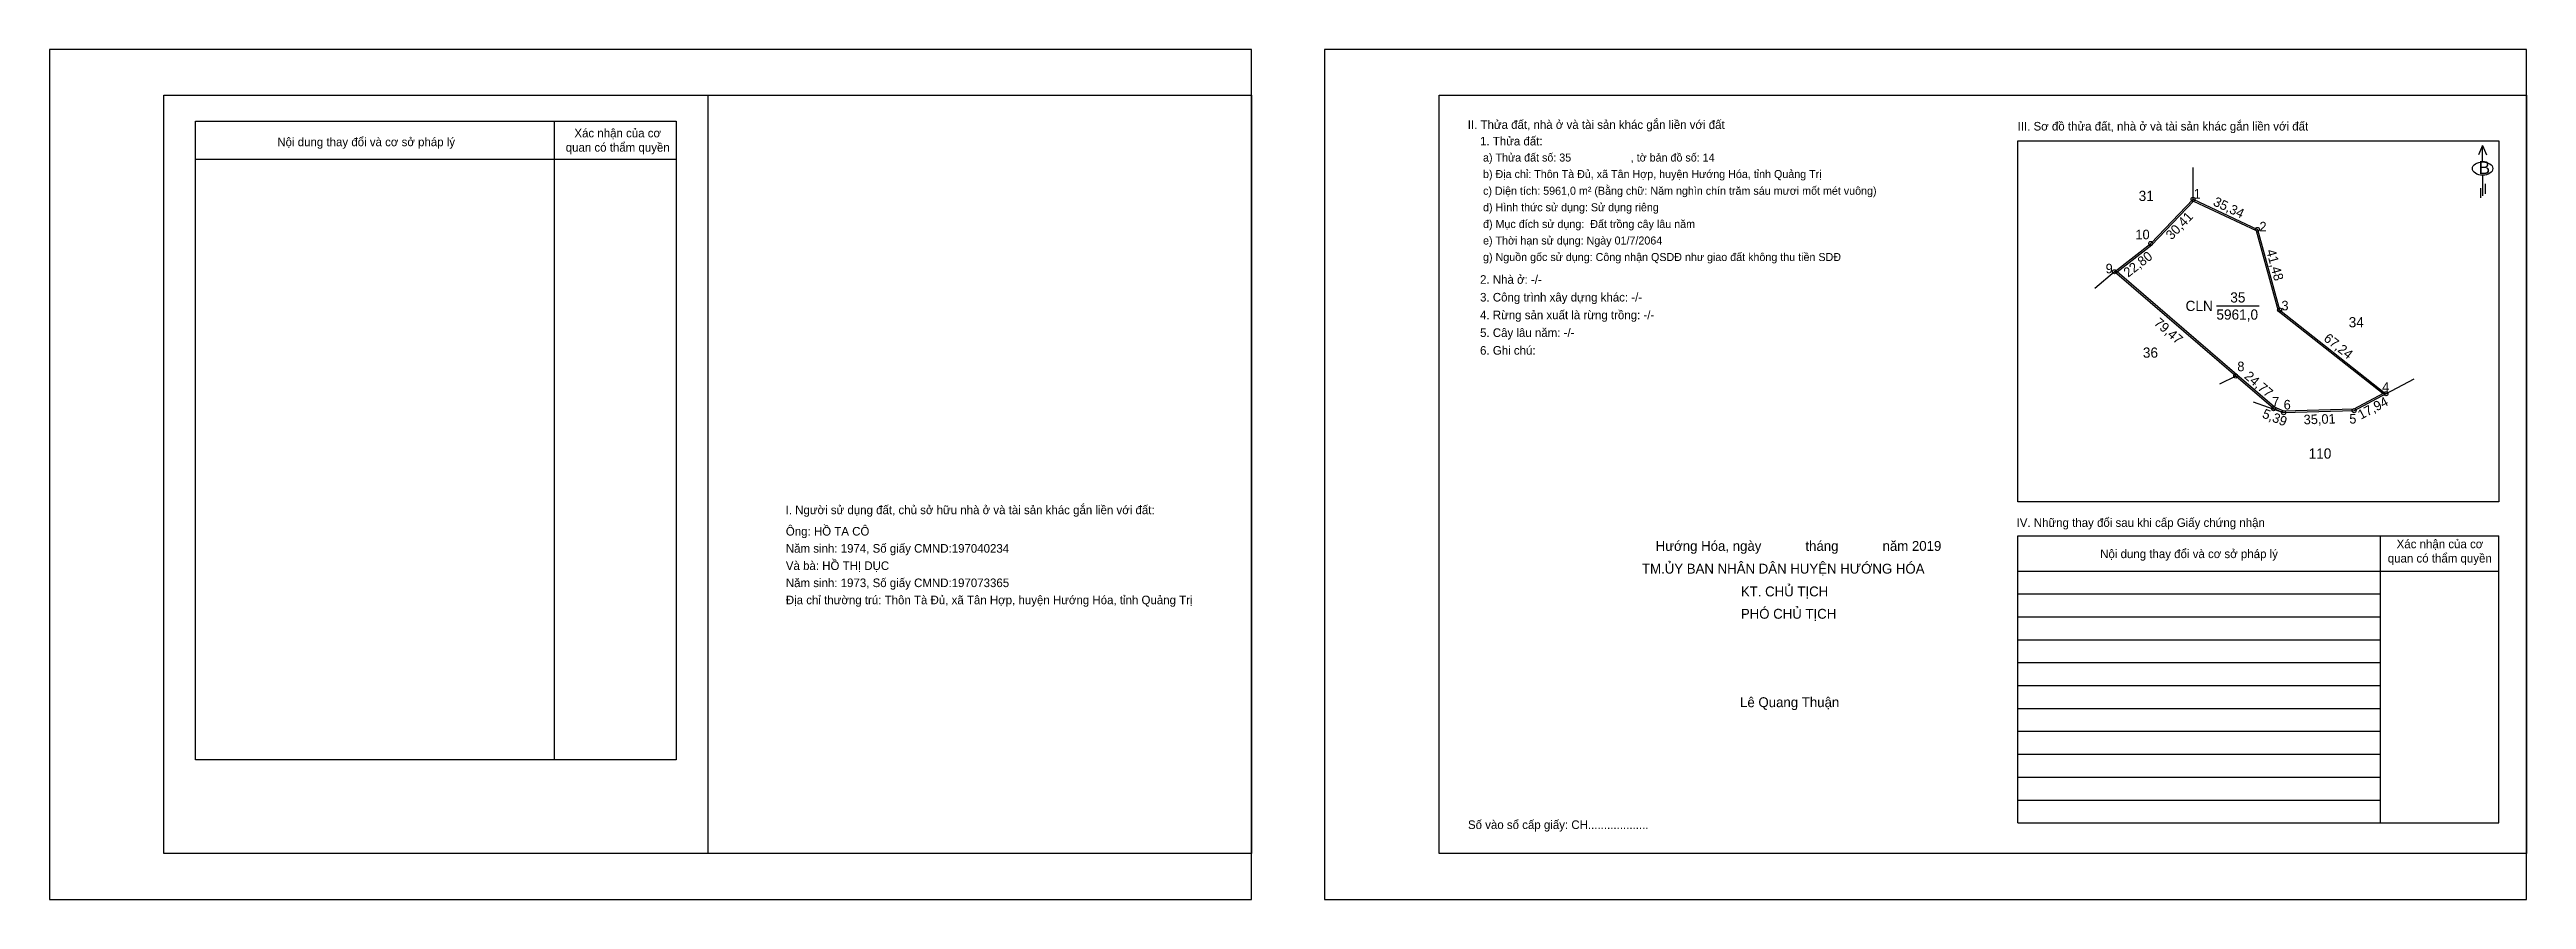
# Model space of a CAD drawing. Extents: x 552099 to 553329, y 1840355 to 1840777.
import ezdxf

# ---------------------------------------------------------------- set-up
doc = ezdxf.new("R2010")
doc.units = 0
for name, color, linetype in [('CanhThua', 7, 'Continuous'), ('ChieuDaiCanhThua', 7, 'Continuous'), ('Khung', 7, 'Continuous'), ('KhungInTrang1', 7, 'Continuous'), ('KhungInTrang2', 7, 'Continuous'), ('Level 2', 7, 'Continuous'), ('MocDinhThua', 7, 'Continuous'), ('NhanDiaChinhThua', 7, 'Continuous'), ('NhanTuCan', 7, 'Continuous'), ('ON', 7, 'Continuous'), ('RauThua', 7, 'Continuous'), ('SoHieuDinhThua', 7, 'Continuous'), ('Template', 7, 'Continuous'), ('ThongTin', 7, 'Continuous')]:
    doc.layers.add(name, color=color, linetype=linetype)

msp = doc.modelspace()

# ---------------------------------------------------------------- linework, layer by layer
at = {"layer": 'CanhThua'}
for p, q in [((553142, 1840681), (553163, 1840703)), ((553163, 1840703), (553195, 1840688)), ((553195, 1840688), (553206, 1840648)), ((553124, 1840667), (553142, 1840681)), ((553184.2, 1840615.2), (553124, 1840667)), ((553206, 1840648), (553258.8, 1840606.4)), ((553203, 1840599), (553184.2, 1840615.2)), ((553208, 1840597), (553203, 1840599)), ((553243, 1840598), (553208, 1840597)), ((553258.8, 1840606.4), (553243, 1840598))]:
    msp.add_line(p, q, dxfattribs=at)
at = {"layer": 'Khung'}
for p, q in [((552788.7, 1840754.6), (553328.6, 1840754.6)), ((552788.7, 1840378.1), (552788.7, 1840754.6)), ((553076.1, 1840552.7), (553076.1, 1840731.9)), ((553076.1, 1840731.9), (553314.8, 1840731.9)), ((553314.8, 1840731.9), (553314.8, 1840552.7)), ((553314.8, 1840552.7), (553076.1, 1840552.7))]:
    msp.add_line(p, q, dxfattribs=at)
msp.add_lwpolyline([(552695.5, 1840378.1), (552155.5, 1840378.1), (552155.5, 1840754.6), (552695.5, 1840754.6)], close=True, dxfattribs=at)
for points in [[(552425.5, 1840754.6), (552425.5, 1840378.1)], [(553328.6, 1840754.6), (553328.6, 1840378.1), (552788.7, 1840378.1)]]:
    msp.add_lwpolyline(points, dxfattribs=at)
at = {"layer": 'KhungInTrang1'}
msp.add_lwpolyline([(552098.7, 1840777.3), (552098.7, 1840355.3), (552695.5, 1840355.3), (552695.5, 1840777.3)], close=True, dxfattribs=at)
at = {"layer": 'KhungInTrang2'}
msp.add_lwpolyline([(552731.8, 1840777.3), (552731.8, 1840355.3), (553328.6, 1840355.3), (553328.6, 1840777.3)], close=True, dxfattribs=at)
at = {"layer": 'Level 2'}
msp.add_lwpolyline([(553257.4, 1840606.6), (553242.8, 1840598.8), (553208.1, 1840597.8), (553203.4, 1840599.7), (553184.8, 1840615.8), (553125.3, 1840667), (553142.5, 1840680.4), (553163.2, 1840702), (553194.3, 1840687.4), (553205.3, 1840647.5)], close=True, dxfattribs=at)
at = {"layer": 'MocDinhThua'}
for centre in [(553163, 1840703), (553195, 1840688), (553142, 1840681), (553124, 1840667), (553206, 1840648), (553184.2, 1840615.2), (553203, 1840599), (553208, 1840597), (553243, 1840598), (553258.8, 1840606.4)]:
    msp.add_circle(centre, 1, dxfattribs=at)
at = {"layer": 'NhanDiaChinhThua'}
msp.add_line((553174.6, 1840650), (553195.9, 1840650), dxfattribs=at)
at = {"layer": 'ON'}
for p, q in [((552171.2, 1840741.8), (552409.9, 1840741.8)), ((552171.2, 1840424.6), (552171.2, 1840741.8)), ((552409.9, 1840741.8), (552409.9, 1840424.6)), ((552171.2, 1840722.8), (552409.9, 1840722.8)), ((553076.1, 1840535.9), (553314.8, 1840535.9)), ((553255.9, 1840535.9), (553255.9, 1840393.3)), ((553076.1, 1840518.3), (553314.8, 1840518.3)), ((553076.1, 1840507), (553255.9, 1840507)), ((553076.1, 1840495.6), (553255.9, 1840495.6)), ((553076.1, 1840484.2), (553255.9, 1840484.2)), ((553076.1, 1840472.9), (553255.9, 1840472.9)), ((553076.1, 1840461.5), (553255.9, 1840461.5)), ((553076.1, 1840450.1), (553255.9, 1840450.1)), ((553076.1, 1840438.8), (553255.9, 1840438.8)), ((553076.1, 1840427.4), (553255.9, 1840427.4)), ((553076.1, 1840416), (553255.9, 1840416)), ((553076.1, 1840404.7), (553255.9, 1840404.7))]:
    msp.add_line(p, q, dxfattribs=at)
for points in [[(552349.2, 1840741.8), (552349.2, 1840424.6)], [(553076.1, 1840393.3), (553076.1, 1840535.9)], [(553314.8, 1840393.3), (553314.8, 1840535.9)], [(552409.9, 1840424.6), (552171.2, 1840424.6)]]:
    msp.add_lwpolyline(points, dxfattribs=at)
at = {"layer": 'RauThua'}
for p, q in [((553163, 1840703), (553163, 1840718.8)), ((553124, 1840667), (553114.2, 1840658.7)), ((553124, 1840667), (553114.2, 1840658.7)), ((553184.2, 1840615.2), (553176.2, 1840611.2)), ((553258.8, 1840606.4), (553272.8, 1840613.8)), ((553208, 1840597), (553193, 1840602.2))]:
    msp.add_line(p, q, dxfattribs=at)
at = {"layer": 'Template'}
for p, q in [((553306.8, 1840729.6), (553304.7, 1840725.1)), ((553306.8, 1840721.5), (553306.8, 1840729.6)), ((553306.8, 1840729.6), (553308.8, 1840725.1)), ((553305.7, 1840708.5), (553305.7, 1840703.6)), ((553306.8, 1840714.9), (553306.8, 1840704.7)), ((553308, 1840710.6), (553308, 1840705.7)), ((553076.1, 1840393.3), (553314.8, 1840393.3))]:
    msp.add_line(p, q, dxfattribs=at)
msp.add_ellipse((553306.8, 1840718.2), major_axis=(5.05, 0), ratio=0.655849, dxfattribs=at)

# ---------------------------------------------------------------- texts
at = {"layer": 'ChieuDaiCanhThua'}
for s, rotation, p in [('30,41', 46.3322, (553152.4, 1840682.5)), ('35,34', 334.8852, (553172.6, 1840700.1)), ('22,80', 37.875, (553130.8, 1840664)), ('41,48', 285.3763, (553199.3, 1840677.4)), ('79,47', 319.2814, (553143.3, 1840641)), ('67,24', 321.8007, (553227.5, 1840633.1)), ('24,77', 319.2732, (553188.1, 1840614.5)), ('5,39', 338.1986, (553197, 1840594.7)), ('35,01', 1.6366, (553218, 1840591.2)), ('17,94', 27.9936, (553246.4, 1840593.5))]:
    msp.add_text(s, height=4.75, rotation=rotation, dxfattribs=at).set_placement(p)
at = {"layer": 'NhanDiaChinhThua'}
for s, p in [('CLN', (553159.3, 1840647.5)), ('5961,0', (553174.6, 1840643.2)), ('35', (553181.5, 1840651.7))]:
    msp.add_text(s, height=5.06, dxfattribs=at).set_placement(p)
at = {"layer": 'NhanTuCan'}
for s, p in [('31', (553136, 1840702.1)), ('34', (553240.3, 1840639.4)), ('36', (553138.1, 1840624.3)), ('110', (553220.4, 1840574.2))]:
    msp.add_text(s, height=5.06, dxfattribs=at).set_placement(p)
at = {"layer": 'ON'}
for s, height, p in [('Nội dung thay đổi và cơ sở pháp lý', 4.262, (552211.8, 1840729.3)), ('quan có thẩm quyền', 4.262, (552355, 1840726.6)), ('Xác nhận của cơ ', 4.262, (552359.3, 1840733.7)), ('I. Người sử dụng đất, chủ sở hữu nhà ở và tài sản khác gắn liền với đất:', 4.262, (552464.2, 1840546.6)), ('IV. Những thay đổi sau khi cấp Giấy chứng nhận', 4.262, (553075.4, 1840540.3)), ('Nội dung thay đổi và cơ sở pháp lý', 4.262, (553116.9, 1840524.8)), ('quan có thẩm quyền', 4.262, (553259.7, 1840522.6)), ('Xác nhận của cơ ', 4.262, (553264.1, 1840529.7)), ('Lê Quang Thuận', 4.907, (552938.1, 1840450.8))]:
    msp.add_text(s, height=height, dxfattribs=at).set_placement(p)
at = {"layer": 'SoHieuDinhThua'}
for s, p in [('1', (553163.3, 1840703.3)), ('10', (553134.4, 1840683.1)), ('2', (553196, 1840687)), ('9', (553119.6, 1840666.2)), ('3', (553206.9, 1840647.8)), ('8', (553185, 1840617.6)), ('4', (553256.9, 1840607.4)), ('7', (553202.3, 1840600.1)), ('6', (553208, 1840598.6)), ('5', (553240.6, 1840591.6))]:
    msp.add_text(s, height=4.75, dxfattribs=at).set_placement(p)
at = {"layer": 'Template'}
for s, height, p in [('II. Thửa đất, nhà ở và tài sản khác gắn liền với đất', 4.262, (552802.9, 1840737.9)), ('III. Sơ đồ thửa đất, nhà ở và tài sản khác gắn liền với đất', 4.262, (553075.9, 1840737.1)), ('B', 6.4, (553304.8, 1840715.5)), ('TM.ỦY BAN NHÂN DÂN HUYỆN HƯỚNG HÓA', 4.907, (552889.4, 1840517.1)), ('Hướng Hóa, ngày            tháng            năm 2019', 4.907, (552896.2, 1840528.4)), ('KT. CHỦ TỊCH', 4.907, (552938.5, 1840505.8)), ('PHÓ CHỦ TỊCH', 4.907, (552938.5, 1840494.7)), ('Số vào sổ cấp giấy: CH...................', 4.262, (552803, 1840390.3))]:
    msp.add_text(s, height=height, dxfattribs=at).set_placement(p)
at = {"layer": 'ThongTin'}
for s, height, p in [('1. Thửa đất: ', 4.262, (552809, 1840729.7)), (' a) Thửa đất số: 35                    , tờ bản đồ số: 14', 3.978, (552809, 1840721.7)), (' c) Diện tích: 5961,0 m² (Bằng chữ: Năm nghìn chín trăm sáu mươi mốt mét vuông)', 3.978, (552809, 1840705.2)), (' b) Địa chỉ: Thôn Tà Đủ, xã Tân Hợp, huyện Hướng Hóa, tỉnh Quảng Trị', 3.978, (552809, 1840713.5)), (' d) Hình thức sử dụng: Sử dụng riêng', 3.978, (552809, 1840697)), (' đ) Mục đích sử dụng:  Đất trồng cây lâu năm', 3.978, (552809, 1840688.7)), (' e) Thời hạn sử dụng: Ngày 01/7/2064', 3.978, (552809, 1840680.5)), (' g) Nguồn gốc sử dụng: Công nhận QSDĐ như giao đất không thu tiền SDĐ', 3.978, (552809, 1840672.3)), ('2. Nhà ở: -/-', 4.262, (552809, 1840661)), ('4. Rừng sản xuất là rừng trồng: -/-', 4.262, (552809, 1840643.4)), ('3. Công trình xây dựng khác: -/-', 4.262, (552809, 1840652.2)), ('5. Cây lâu năm: -/-', 4.262, (552809, 1840634.6)), ('6. Ghi chú:', 4.262, (552809, 1840625.8)), ('Ông: HỒ TA CÔ', 4.262, (552464.3, 1840536)), ('Và bà: HỒ THỊ DỤC', 4.262, (552464.3, 1840518.9)), ('Năm sinh: 1974, Số giấy CMND:197040234', 4.262, (552464.3, 1840527.5)), ('Năm sinh: 1973, Số giấy CMND:197073365', 4.262, (552464.3, 1840510.4)), ('Địa chỉ thường trú: Thôn Tà Đủ, xã Tân Hợp, huyện Hướng Hóa, tỉnh Quảng Trị', 4.262, (552464.3, 1840501.9))]:
    msp.add_text(s, height=height, dxfattribs=at).set_placement(p)

doc.saveas('drawing.dxf')
